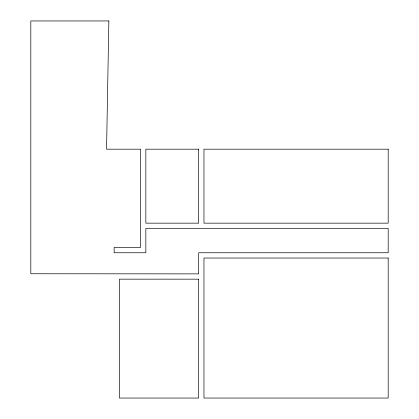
<?xml version="1.0" encoding="UTF-8"?>
<svg xmlns="http://www.w3.org/2000/svg" width="419" height="419" viewBox="0 0 419 419"><rect width="100%" height="100%" fill="white"/><g stroke="black" fill="none" stroke-linecap="round" stroke-linejoin="round"><path stroke-width="0.63" d="M108.856 20.95L106.557 149.185L140.559 149.185L140.559 247.461L114.141 247.461L114.141 252.746L145.843 252.746L145.843 228.444L388.188 228.444L388.188 252.746L198.679 252.746L198.679 273.879L30.812 273.754L30.812 20.95L108.856 20.95M198.679 149.185L145.843 149.185L145.843 223.159L198.679 223.159L198.679 149.185M388.188 149.185L203.964 149.185L203.964 223.159L388.188 223.159L388.188 149.185M388.188 258.031L203.964 258.031L203.964 398.05L388.188 398.05L388.188 258.031M198.679 279.164L119.425 279.164L119.425 398.05L198.679 398.05L198.679 279.164"/></g></svg>
